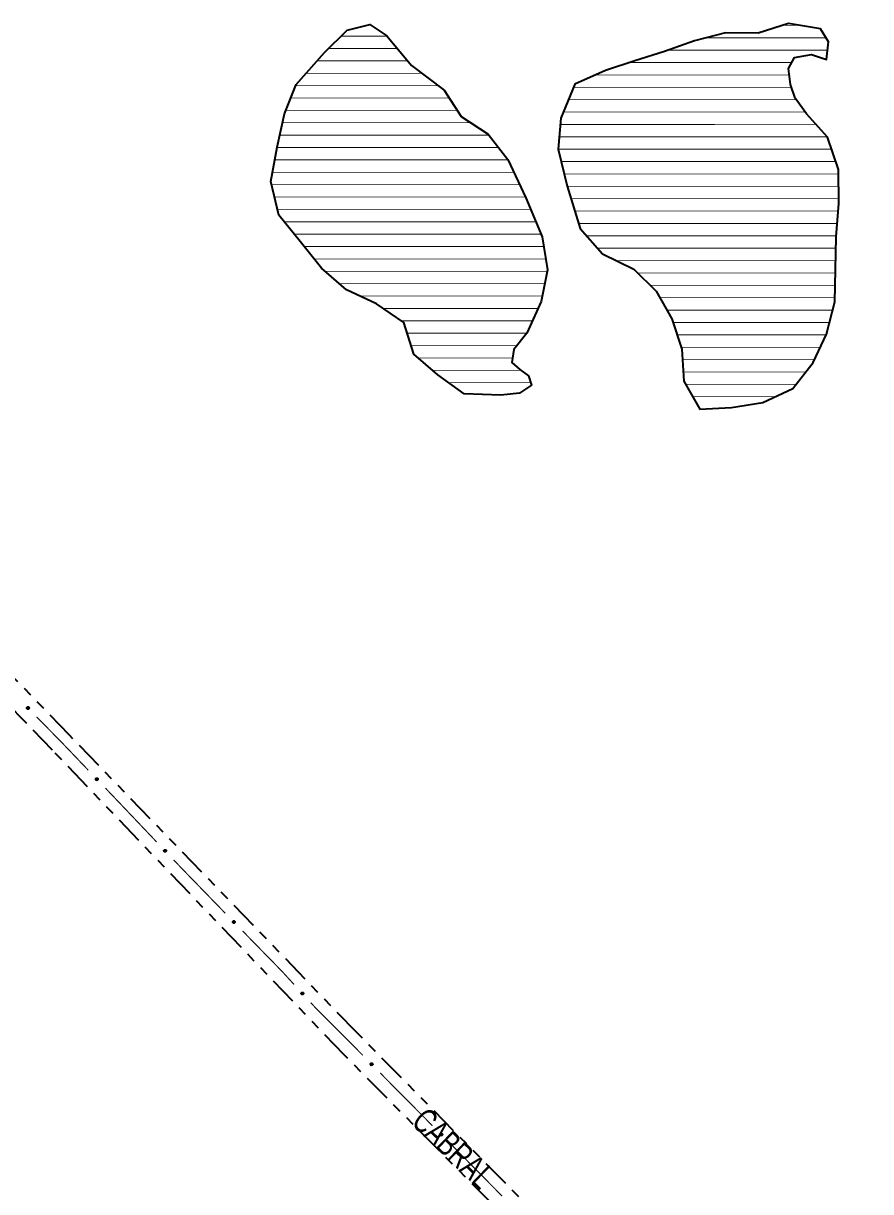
# Model space of a CAD drawing. Extents: x 209193 to 212081, y 4877574 to 4880493.
# Drawn here: x 211176.9 to 211313.9, y 4878287.9 to 4878476.6 of the extents above; entities that cross this region are included whole.
import ezdxf

# ---------------------------------------------------------------- set-up
doc = ezdxf.new("R2010")
doc.units = 0
doc.header["$LTSCALE"] = 1.5
doc.header["$MEASUREMENT"] = 0
doc.linetypes.add('TRACO_25', pattern=[8, 3, -1, 1, -1, 1, -1])
for name, color, linetype in [('HD-HACH-HIDROG', 160, 'CONTINUOUS'), ('HD-LAGOS-PERENE', 170, 'CONTINUOUS'), ('SV-EIXO-RUA-N-PAV', 6, 'CONTINUOUS'), ('SV-RUA-NAO-PAV', 7, 'CONTINUOUS'), ('SV-TXT-RUA-N-PAV', 7, 'CONTINUOUS')]:
    doc.layers.add(name, color=color, linetype=linetype)
doc.styles.add('ARIAL', font='ARIAL.SHX')

# ---------------------------------------------------------------- blocks, each defined once
blk = doc.blocks.new('*X1')
at = {"layer": 'HD-HACH-HIDROG', "const_width": 0.13}
for points in [[(211299.593671, 4878476.311156), (211302.533776, 4878476.311185)], [(211287.360715, 4878474.311), (211306.709431, 4878474.311194)], [(211281.178645, 4878472.310906), (211306.976611, 4878472.311164)], [(211274.992145, 4878470.310811), (211301.160395, 4878470.311072)], [(211269.451318, 4878468.310722), (211300.755536, 4878468.311035)], [(211265.892882, 4878466.310654), (211301.091593, 4878466.311006)], [(211265.072538, 4878464.310613), (211301.891111, 4878464.310981)], [(211264.252194, 4878462.310571), (211303.32433, 4878462.310962)], [(211263.760644, 4878460.310533), (211305.075508, 4878460.310947)], [(211263.585343, 4878458.310499), (211306.883008, 4878458.310932)], [(211263.410041, 4878456.310464), (211307.584226, 4878456.310906)], [(211263.887568, 4878454.310436), (211308.26233, 4878454.310879)], [(211264.365247, 4878452.310407), (211308.711647, 4878452.310851)], [(211264.845259, 4878450.310379), (211308.744494, 4878450.310818)], [(211265.456378, 4878448.310352), (211308.777341, 4878448.310786)], [(211266.067498, 4878446.310325), (211308.682412, 4878446.310752)], [(211266.678617, 4878444.310299), (211308.507363, 4878444.310717)], [(211267.980985, 4878442.310279), (211308.332313, 4878442.310682)], [(211269.771808, 4878440.310264), (211308.284852, 4878440.310649)], [(211272.830706, 4878438.310261), (211308.247044, 4878438.310615)], [(211276.271829, 4878436.310263), (211308.208024, 4878436.310582)], [(211278.311502, 4878434.31025), (211308.165958, 4878434.310548)], [(211279.858728, 4878432.310232), (211308.123892, 4878432.310515)], [(211280.986257, 4878430.310211), (211307.76224, 4878430.310478)], [(211281.973271, 4878428.310188), (211307.242999, 4878428.31044)], [(211282.639946, 4878426.310161), (211306.694915, 4878426.310402)], [(211283.306622, 4878424.310135), (211305.762433, 4878424.310359)], [(211283.508441, 4878422.310104), (211304.829952, 4878422.310317)], [(211283.624947, 4878420.310072), (211303.408928, 4878420.31027)], [(211284.020416, 4878418.310043), (211301.845945, 4878418.310221)], [(211285.170208, 4878416.310022), (211298.472453, 4878416.310155)]]:
    blk.add_lwpolyline(points, dxfattribs=at)
blk = doc.blocks.new('*X2')
at = {"layer": 'HD-HACH-HIDROG', "const_width": 0.13}
for points in [[(211228.328504, 4878474.580699), (211235.715456, 4878474.580773)], [(211226.272894, 4878472.580646), (211237.382136, 4878472.580757)], [(211224.407939, 4878470.580594), (211239.048816, 4878470.58074)], [(211222.63438, 4878468.580543), (211241.337388, 4878468.58073)], [(211220.94948, 4878466.580493), (211243.993016, 4878466.580724)], [(211220.163749, 4878464.580453), (211245.784843, 4878464.580709)], [(211219.378019, 4878462.580412), (211247.09002, 4878462.580689)], [(211218.838052, 4878460.580373), (211249.284108, 4878460.580678)], [(211218.398565, 4878458.580336), (211252.199718, 4878458.580674)], [(211217.960939, 4878456.580299), (211253.757984, 4878456.580656)], [(211217.596311, 4878454.580262), (211255.297685, 4878454.580639)], [(211217.231684, 4878452.580225), (211256.230457, 4878452.580615)], [(211217.078582, 4878450.580191), (211257.163228, 4878450.580592)], [(211217.54379, 4878448.580162), (211258.096, 4878448.580568)], [(211218.008998, 4878446.580134), (211258.950464, 4878446.580543)], [(211219.091701, 4878444.580112), (211259.79896, 4878444.580519)], [(211220.733224, 4878442.580095), (211260.647455, 4878442.580494)], [(211222.35718, 4878440.580078), (211261.083264, 4878440.580466)], [(211223.955325, 4878438.580061), (211261.405105, 4878438.580436)], [(211225.739748, 4878436.580046), (211261.643991, 4878436.580405)], [(211228.040896, 4878434.580036), (211261.243198, 4878434.580368)], [(211231.357734, 4878432.580036), (211260.842404, 4878432.580331)], [(211235.122163, 4878430.580041), (211260.144666, 4878430.580291)], [(211238.011058, 4878428.580037), (211259.222771, 4878428.580249)], [(211238.985409, 4878426.580014), (211258.294587, 4878426.580207)], [(211239.635024, 4878424.579987), (211256.737153, 4878424.580158)], [(211240.806237, 4878422.579966), (211256.034481, 4878422.580118)], [(211243.111638, 4878420.579956), (211257.413914, 4878420.580099)], [(211245.714291, 4878418.579949), (211258.956431, 4878418.580081)]]:
    blk.add_lwpolyline(points, dxfattribs=at)

msp = doc.modelspace()

# ---------------------------------------------------------------- linework, layer by layer
at = {"layer": 'HD-LAGOS-PERENE', "linetype": 'Continuous'}
for points in [[(211261.69, 4878436.81, 12.706267), (211260.67, 4878431.72, 12.706267), (211258.31, 4878426.6, 12.706267), (211256.240006, 4878423.941724, 12.706267), (211255.919656, 4878421.819404, 12.706267), (211257.201057, 4878420.738221, 12.706267), (211258.60259, 4878419.697083, 12.706267), (211259.08, 4878418.19, 12.706267), (211257.161013, 4878416.894018, 12.706267), (211254.11, 4878416.58, 12.706267), (211248.19, 4878416.79, 12.706267), (211243.93, 4878419.87, 12.706267), (211240.08, 4878423.21, 12.706267), (211238.43, 4878428.29, 12.706267), (211234.01, 4878431.35, 12.706267), (211229.18, 4878433.59, 12.706267), (211225.13, 4878437.11, 12.706267), (211221.71, 4878441.39, 12.706267), (211218.23, 4878445.63, 12.706267), (211216.96, 4878451.09, 12.706267), (211217.97, 4878456.63, 12.706267), (211219.15, 4878462, 12.706267), (211221.02, 4878466.76, 12.706267), (211225.606799, 4878471.932553, 12.706267), (211229.296465, 4878475.522498, 12.706267), (211232.95, 4878476.46, 12.706267), (211235.67859, 4878474.625012, 12.706267), (211239.667417, 4878469.838419, 12.706267), (211244.95, 4878465.86, 12.706267), (211247.73, 4878461.6, 12.706267), (211252.06, 4878458.76, 12.706267), (211255.27, 4878454.64, 12.706267), (211258.162066, 4878448.43891, 12.706267), (211260.83107, 4878442.147687, 12.706267)], [(211270.56, 4878439.43, 12.706267), (211275.65, 4878436.92, 12.706267), (211279.25, 4878433.39, 12.706267), (211281.77, 4878428.92, 12.706267), (211283.41, 4878424, 12.706267), (211283.71, 4878418.85, 12.706267), (211286.32, 4878414.31, 12.706267), (211291.43, 4878414.59, 12.706267), (211296.51, 4878415.39, 12.706267), (211301.33, 4878417.65, 12.706267), (211304.62, 4878421.86, 12.706267), (211306.76, 4878426.45, 12.706267), (211308.11, 4878431.65, 12.706267), (211308.22, 4878436.88, 12.706267), (211308.32, 4878442.17, 12.706267), (211308.79, 4878447.54, 12.706267), (211308.7, 4878453.02, 12.706267), (211306.92, 4878458.27, 12.706267), (211303.54, 4878462.01, 12.706267), (211301.708089, 4878464.566383, 12.706267), (211300.94, 4878466.74, 12.706267), (211300.63401, 4878469.346034, 12.706267), (211301.600682, 4878471.118265, 12.706267), (211304.339583, 4878471.6016, 12.706267), (211306.8, 4878470.8, 12.706267), (211307.132188, 4878473.64235, 12.706267), (211305.8, 4878475.75, 12.706267), (211300.62, 4878476.64, 12.706267), (211295.72, 4878475.07, 12.706267), (211290.47, 4878475.11, 12.706267), (211285.45, 4878473.82, 12.706267), (211280.61, 4878472.11, 12.706267), (211275.81, 4878470.58, 12.706267), (211271.04, 4878469.01, 12.706267), (211266.11, 4878466.84, 12.695704), (211263.85, 4878461.33, 12.706267), (211263.41, 4878456.31, 12.706267), (211264.834576, 4878450.345342, 12.706267), (211266.93165, 4878443.482189, 12.706267)]]:
    msp.add_polyline3d(points, close=True, dxfattribs=at)
at = {"layer": 'SV-EIXO-RUA-N-PAV'}
for points in [[(211177.648265, 4878366.196855), (211177.697173, 4878366.197127), (211177.739262, 4878366.187359), (211177.772022, 4878366.169108), (211177.796765, 4878366.145432), (211177.819351, 4878366.118359), (211177.8361, 4878366.086041), (211177.846744, 4878366.046052), (211177.847361, 4878365.996993), (211177.834521, 4878365.954534), (211177.818347, 4878365.92146), (211177.795144, 4878365.894237), (211177.768477, 4878365.872737), (211177.73433, 4878365.856449), (211177.693701, 4878365.846058), (211177.644355, 4878365.846632), (211177.603158, 4878365.856491), (211177.571934, 4878365.874976), (211177.544714, 4878365.898475), (211177.521987, 4878365.926391), (211177.505729, 4878365.95821), (211177.49534, 4878365.999137), (211177.496552, 4878366.047834), (211177.505916, 4878366.089035), (211177.523958, 4878366.12051), (211177.547696, 4878366.146787), (211177.574575, 4878366.169771), (211177.606362, 4878366.18796), (211177.648265, 4878366.196855)], [(211188.786396, 4878354.708682), (211188.835302, 4878354.708289), (211188.877255, 4878354.697949), (211188.909763, 4878354.679255), (211188.934183, 4878354.655245), (211188.956398, 4878354.627867), (211188.972706, 4878354.595324), (211188.982806, 4878354.555194), (211188.982755, 4878354.506131), (211188.969339, 4878354.463851), (211188.952717, 4878354.431), (211188.929146, 4878354.404095), (211188.902189, 4878354.382959), (211188.867824, 4878354.367137), (211188.827057, 4878354.3573), (211188.777723, 4878354.358544), (211188.736664, 4878354.368963), (211188.705695, 4878354.38787), (211188.678797, 4878354.411738), (211188.656452, 4878354.43996), (211188.640627, 4878354.471998), (211188.630796, 4878354.513062), (211188.63267, 4878354.561737), (211188.642594, 4878354.602808), (211188.661061, 4878354.634034), (211188.685155, 4878354.659987), (211188.712344, 4878354.682602), (211188.744375, 4878354.700358), (211188.786396, 4878354.708682)], [(211199.821648, 4878343.122758), (211199.870553, 4878343.122212), (211199.912473, 4878343.111742), (211199.944923, 4878343.092946), (211199.969268, 4878343.06886), (211199.991398, 4878343.041413), (211200.007604, 4878343.008819), (211200.017579, 4878342.968658), (211200.017375, 4878342.919596), (211200.003827, 4878342.877358), (211199.987102, 4878342.844558), (211199.963448, 4878342.817727), (211199.936425, 4878342.796675), (211199.902011, 4878342.780961), (211199.861214, 4878342.77125), (211199.811884, 4878342.772649), (211199.770857, 4878342.783195), (211199.739948, 4878342.802199), (211199.713124, 4878342.82615), (211199.690867, 4878342.854442), (211199.675142, 4878342.886529), (211199.665439, 4878342.927623), (211199.667465, 4878342.976293), (211199.677516, 4878343.017332), (211199.696082, 4878343.048501), (211199.720256, 4878343.074378), (211199.747515, 4878343.096909), (211199.779601, 4878343.114564), (211199.821648, 4878343.122758)], [(211210.942904, 4878331.622219), (211210.991812, 4878331.622347), (211211.033873, 4878331.612457), (211211.066579, 4878331.59411), (211211.091253, 4878331.570362), (211211.11376, 4878331.543223), (211211.130414, 4878331.510855), (211211.140941, 4878331.470836), (211211.141414, 4878331.421775), (211211.12845, 4878331.379354), (211211.112179, 4878331.346327), (211211.088897, 4878331.319173), (211211.062167, 4878331.29775), (211211.027973, 4878331.281563), (211210.987313, 4878331.27129), (211210.937969, 4878331.272009), (211210.896801, 4878331.281988), (211210.865632, 4878331.300564), (211210.83848, 4878331.324143), (211210.815835, 4878331.352125), (211210.79967, 4878331.383992), (211210.789401, 4878331.424949), (211210.790756, 4878331.473642), (211210.80024, 4878331.514816), (211210.818374, 4878331.546238), (211210.842189, 4878331.572446), (211210.869135, 4878331.595351), (211210.900975, 4878331.613447), (211210.942904, 4878331.622219)], [(211222.020968, 4878320.075183), (211222.069857, 4878320.07381), (211222.111594, 4878320.062634), (211222.143722, 4878320.043293), (211222.167656, 4878320.018799), (211222.18932, 4878319.990982), (211222.204974, 4878319.958119), (211222.214268, 4878319.917796), (211222.213236, 4878319.868743), (211222.198976, 4878319.82674), (211222.1817, 4878319.794228), (211222.157596, 4878319.7678), (211222.130221, 4878319.747208), (211222.095546, 4878319.732077), (211222.054591, 4878319.723057), (211222.005292, 4878319.725288), (211221.964449, 4878319.736526), (211221.933865, 4878319.75605), (211221.90745, 4878319.78045), (211221.885673, 4878319.809114), (211221.870493, 4878319.841462), (211221.861486, 4878319.882714), (211221.864333, 4878319.931343), (211221.875076, 4878319.972207), (211221.894165, 4878320.003057), (211221.918774, 4878320.028522), (211221.946409, 4878320.05059), (211221.978789, 4878320.067701), (211222.020968, 4878320.075183)], [(211233.209576, 4878308.646532), (211233.258482, 4878308.646923), (211233.300595, 4878308.637259), (211233.3334, 4878308.619088), (211233.358201, 4878308.595473), (211233.380853, 4878308.568455), (211233.397681, 4878308.536177), (211233.408423, 4878308.496215), (211233.40916, 4878308.447158), (211233.396424, 4878308.404668), (211233.380331, 4878308.371554), (211233.357195, 4878308.344275), (211233.33058, 4878308.322709), (211233.296474, 4878308.306338), (211233.25587, 4878308.295847), (211233.206523, 4878308.2963), (211233.165301, 4878308.306058), (211233.134033, 4878308.324467), (211233.106755, 4878308.347899), (211233.08396, 4878308.375759), (211233.067624, 4878308.407539), (211233.057135, 4878308.44844), (211233.058228, 4878308.49714), (211233.067491, 4878308.538364), (211233.085455, 4878308.569883), (211233.10913, 4878308.596218), (211233.135952, 4878308.619267), (211233.167694, 4878308.637534), (211233.209576, 4878308.646532)], [(211244.470593, 4878297.280783), (211244.519499, 4878297.281297), (211244.561636, 4878297.271738), (211244.594486, 4878297.25365), (211244.619347, 4878297.230097), (211244.642066, 4878297.203136), (211244.658975, 4878297.170901), (211244.669818, 4878297.130966), (211244.670677, 4878297.08191), (211244.658048, 4878297.039388), (211244.642038, 4878297.006234), (211244.618971, 4878296.978897), (211244.59241, 4878296.957264), (211244.558345, 4878296.940807), (211244.517768, 4878296.930215), (211244.468419, 4878296.930544), (211244.427174, 4878296.940199), (211244.395859, 4878296.958529), (211244.368523, 4878296.981893), (211244.345658, 4878297.009696), (211244.329242, 4878297.041434), (211244.318651, 4878297.082309), (211244.319621, 4878297.131011), (211244.328781, 4878297.172259), (211244.346666, 4878297.203822), (211244.370274, 4878297.230217), (211244.397038, 4878297.253333), (211244.428734, 4878297.27168), (211244.470593, 4878297.280783)]]:
    msp.add_lwpolyline(points, close=True, dxfattribs=at)
for points in [[(211177.502041, 4878366.066185), (211177.74734, 4878365.867231)], [(211177.505916, 4878366.089035), (211177.768477, 4878365.872737)], [(211177.516821, 4878366.101758), (211177.779337, 4878365.885288)], [(211177.523958, 4878366.12051), (211177.795144, 4878365.894237)], [(211177.53734, 4878366.131493), (211177.803649, 4878365.907271)], [(211177.547696, 4878366.146787), (211177.818347, 4878365.92146)], [(211177.564572, 4878366.156346), (211177.824218, 4878365.942795)], [(211177.574575, 4878366.169771), (211177.834521, 4878365.954534)], [(211177.593683, 4878366.175393), (211177.838042, 4878365.979342)], [(211177.606362, 4878366.18796), (211177.847361, 4878365.996993)], [(211177.62662, 4878366.190548), (211177.84324, 4878366.022717)], [(211177.648265, 4878366.196855), (211177.846744, 4878366.046052)], [(211177.674911, 4878366.195921), (211177.835938, 4878366.071025)], [(211177.697173, 4878366.197127), (211177.8361, 4878366.086041)], [(211177.72119, 4878366.191662), (211177.820817, 4878366.107822)], [(211177.739262, 4878366.187359), (211177.819351, 4878366.118359)], [(211177.49534, 4878365.999137), (211177.693701, 4878365.846058)], [(211177.496552, 4878366.047834), (211177.73433, 4878365.856449)], [(211177.499729, 4878366.021819), (211177.711517, 4878365.853066)], [(211177.505729, 4878365.95821), (211177.644355, 4878365.846632)], [(211177.506092, 4878365.976414), (211177.663259, 4878365.851552)], [(211177.517353, 4878365.939651), (211177.61891, 4878365.855794)], [(211177.521987, 4878365.926391), (211177.603158, 4878365.856491)], [(211188.630796, 4878354.513062), (211188.827057, 4878354.3573)], [(211188.63267, 4878354.561737), (211188.867824, 4878354.367137)], [(211188.635493, 4878354.535682), (211188.844966, 4878354.364065)], [(211188.638408, 4878354.580012), (211188.880979, 4878354.377741)], [(211188.640627, 4878354.471998), (211188.777723, 4878354.358544)], [(211188.641238, 4878354.490195), (211188.796692, 4878354.363207)], [(211188.642594, 4878354.602808), (211188.902189, 4878354.382959)], [(211188.651999, 4878354.453282), (211188.752405, 4878354.368052)], [(211188.653671, 4878354.615382), (211188.913219, 4878354.395361)], [(211188.656452, 4878354.43996), (211188.736664, 4878354.368963)], [(211188.661061, 4878354.634034), (211188.929146, 4878354.404095)], [(211188.674592, 4878354.644835), (211188.937828, 4878354.417012)], [(211188.685155, 4878354.659987), (211188.952717, 4878354.431)], [(211188.702159, 4878354.669315), (211188.958878, 4878354.452253)], [(211188.712344, 4878354.682602), (211188.969339, 4878354.463851)], [(211188.731527, 4878354.687964), (211188.973197, 4878354.488608)], [(211188.744375, 4878354.700358), (211188.982755, 4878354.506131)], [(211188.764667, 4878354.702669), (211188.978985, 4878354.531909)], [(211188.786396, 4878354.708682), (211188.982806, 4878354.555194)], [(211188.813027, 4878354.707385), (211188.97234, 4878354.580312)], [(211188.835302, 4878354.708289), (211188.972706, 4878354.595324)], [(211188.859243, 4878354.702498), (211188.95772, 4878354.617311)], [(211188.877255, 4878354.697949), (211188.956398, 4878354.627867)], [(211199.665439, 4878342.927623), (211199.861214, 4878342.77125)], [(211199.667465, 4878342.976293), (211199.902011, 4878342.780961)], [(211199.670206, 4878342.950229), (211199.879144, 4878342.777959)], [(211199.67326, 4878342.994549), (211199.915199, 4878342.791523)], [(211199.675142, 4878342.886529), (211199.811884, 4878342.772649)], [(211199.67581, 4878342.904724), (211199.830868, 4878342.777252)], [(211199.677516, 4878343.017332), (211199.936425, 4878342.796675)], [(211199.686455, 4878342.867777), (211199.786596, 4878342.782235)], [(211199.688633, 4878343.029871), (211199.947494, 4878342.809043)], [(211199.690867, 4878342.854442), (211199.770857, 4878342.783195)], [(211199.696082, 4878343.048501), (211199.963448, 4878342.817727)], [(211199.709646, 4878343.059259), (211199.97217, 4878342.830617)], [(211199.720256, 4878343.074378), (211199.987102, 4878342.844558)], [(211199.737289, 4878343.083653), (211199.99333, 4878342.865792)], [(211199.747515, 4878343.096909), (211200.003827, 4878342.877358)], [(211199.766714, 4878343.102211), (211200.007763, 4878342.902103)], [(211199.779601, 4878343.114564), (211200.017375, 4878342.919596)], [(211199.7999, 4878343.116813), (211200.013685, 4878342.945385)], [(211199.821648, 4878343.122758), (211200.017579, 4878342.968658)], [(211199.848275, 4878343.121378), (211200.007191, 4878342.993809)], [(211199.870553, 4878343.122212), (211200.007604, 4878343.008819)], [(211199.894475, 4878343.116346), (211199.992687, 4878343.030853)], [(211199.912473, 4878343.111742), (211199.991398, 4878343.041413)], [(211210.789401, 4878331.424949), (211210.987313, 4878331.27129)], [(211210.790756, 4878331.473642), (211211.027973, 4878331.281563)], [(211210.793856, 4878331.447618), (211211.005149, 4878331.278246)], [(211210.796298, 4878331.491977), (211211.041014, 4878331.292306)], [(211210.79967, 4878331.383992), (211210.937969, 4878331.272009)], [(211210.800086, 4878331.402195), (211210.956887, 4878331.276874)], [(211210.80024, 4878331.514816), (211211.062167, 4878331.29775)], [(211210.811182, 4878331.527507), (211211.073064, 4878331.310269)], [(211210.81124, 4878331.365399), (211210.912551, 4878331.281245)], [(211210.815835, 4878331.352125), (211210.896801, 4878331.281988)], [(211210.818374, 4878331.546238), (211211.088897, 4878331.319173)], [(211210.831788, 4878331.557182), (211211.09744, 4878331.332181)], [(211210.842189, 4878331.572446), (211211.112179, 4878331.346327)], [(211210.859093, 4878331.581955), (211211.118113, 4878331.367645)], [(211210.869135, 4878331.595351), (211211.12845, 4878331.379354)], [(211210.888259, 4878331.600917), (211211.132044, 4878331.404151)], [(211210.900975, 4878331.613447), (211211.141414, 4878331.421775)], [(211210.921241, 4878331.615975), (211211.137369, 4878331.447512)], [(211210.942904, 4878331.622219), (211211.140941, 4878331.470836)], [(211210.969547, 4878331.621207), (211211.130208, 4878331.495841)], [(211210.991812, 4878331.622347), (211211.130414, 4878331.510855)], [(211211.015813, 4878331.616813), (211211.115194, 4878331.532681)], [(211211.033873, 4878331.612457), (211211.11376, 4878331.543223)], [(211221.861486, 4878319.882714), (211222.054591, 4878319.723057)], [(211221.864333, 4878319.931343), (211222.095546, 4878319.732077)], [(211221.866634, 4878319.905236), (211222.072632, 4878319.729462)], [(211221.870436, 4878319.949499), (211222.108911, 4878319.742415)], [(211221.870493, 4878319.841462), (211222.005292, 4878319.725288)], [(211221.871468, 4878319.859643), (211222.02435, 4878319.729571)], [(211221.875076, 4878319.972207), (211222.130221, 4878319.747208)], [(211221.881488, 4878319.822522), (211221.980169, 4878319.7353)], [(211221.885673, 4878319.809114), (211221.964449, 4878319.736526)], [(211221.886403, 4878319.984556), (211222.141497, 4878319.759387)], [(211221.894165, 4878320.003057), (211222.157596, 4878319.7678)], [(211221.90791, 4878320.013585), (211222.166534, 4878319.780541)], [(211221.918774, 4878320.028522), (211222.1817, 4878319.794228)], [(211221.935961, 4878320.037509), (211222.188285, 4878319.815353)], [(211221.946409, 4878320.05059), (211222.198976, 4878319.82674)], [(211221.965696, 4878320.055567), (211222.203329, 4878319.851415)], [(211221.978789, 4878320.067701), (211222.213236, 4878319.868743)], [(211221.999123, 4878320.069606), (211222.209982, 4878319.894592)], [(211222.020968, 4878320.075183), (211222.214268, 4878319.917796)], [(211222.047568, 4878320.073353), (211222.204307, 4878319.943118)], [(211222.069857, 4878320.07381), (211222.204974, 4878319.958119)], [(211222.093677, 4878320.067542), (211222.19043, 4878319.980402)], [(211222.111594, 4878320.062634), (211222.18932, 4878319.990982)], [(211233.057135, 4878308.44844), (211233.25587, 4878308.295847)], [(211233.058228, 4878308.49714), (211233.296474, 4878308.306338)], [(211233.061468, 4878308.471133), (211233.273668, 4878308.302899)], [(211233.063672, 4878308.515504), (211233.309457, 4878308.317151)], [(211233.067491, 4878308.538364), (211233.33058, 4878308.322709)], [(211233.067624, 4878308.407539), (211233.206523, 4878308.2963)], [(211233.067942, 4878308.425744), (211233.225414, 4878308.301267)], [(211233.078365, 4878308.551114), (211233.34141, 4878308.335286)], [(211233.079294, 4878308.389008), (211233.181055, 4878308.3054)], [(211233.08396, 4878308.375759), (211233.165301, 4878308.306058)], [(211233.085455, 4878308.569883), (211233.357195, 4878308.344275)], [(211233.098811, 4878308.580899), (211233.365668, 4878308.357329)], [(211233.10913, 4878308.596218), (211233.380331, 4878308.371554)], [(211233.125982, 4878308.605818), (211233.38615, 4878308.392903)], [(211233.135952, 4878308.619267), (211233.396424, 4878308.404668)], [(211233.155046, 4878308.624936), (211233.399884, 4878308.429484)], [(211233.167694, 4878308.637534), (211233.40916, 4878308.447158)], [(211233.187946, 4878308.640171), (211233.404977, 4878308.472872)], [(211233.209576, 4878308.646532), (211233.408423, 4878308.496215)], [(211233.236224, 4878308.645663), (211233.397556, 4878308.521162)], [(211233.258482, 4878308.646923), (211233.397681, 4878308.536177)], [(211233.282513, 4878308.641517), (211233.382344, 4878308.557921)], [(211233.300595, 4878308.637259), (211233.380853, 4878308.568455)], [(211244.318651, 4878297.082309), (211244.517768, 4878296.930215)], [(211244.319621, 4878297.131011), (211244.558345, 4878296.940807)], [(211244.322927, 4878297.105013), (211244.535548, 4878296.937311)], [(211244.325019, 4878297.149389), (211244.571301, 4878296.951653)], [(211244.328781, 4878297.172259), (211244.59241, 4878296.957264)], [(211244.329242, 4878297.041434), (211244.468419, 4878296.930544)], [(211244.329514, 4878297.05964), (211244.487299, 4878296.935558)], [(211244.339622, 4878297.185036), (211244.603209, 4878296.969869)], [(211244.340958, 4878297.022933), (211244.442929, 4878296.93958)], [(211244.345658, 4878297.009696), (211244.427174, 4878296.940199)], [(211244.346666, 4878297.203822), (211244.618971, 4878296.978897)], [(211244.359994, 4878297.214872), (211244.627411, 4878296.991972)], [(211244.370274, 4878297.230217), (211244.642038, 4878297.006234)], [(211244.387102, 4878297.239859), (211244.647804, 4878297.027598)], [(211244.397038, 4878297.253333), (211244.658048, 4878297.039388)], [(211244.416118, 4878297.25905), (211244.661446, 4878297.064213)], [(211244.428734, 4878297.27168), (211244.670677, 4878297.08191)], [(211244.44898, 4878297.274368), (211244.66643, 4878297.107614)], [(211244.470593, 4878297.280783), (211244.669818, 4878297.130966)], [(211244.497244, 4878297.27998), (211244.658887, 4878297.155885)], [(211244.519499, 4878297.281297), (211244.658975, 4878297.170901)], [(211244.543543, 4878297.275951), (211244.643584, 4878297.192606)], [(211244.561636, 4878297.271738), (211244.642066, 4878297.203136)]]:
    msp.add_lwpolyline(points, dxfattribs=at)
at = {"layer": 'SV-EIXO-RUA-N-PAV', "const_width": 0.18}
for points in [[(211179.072446, 4878364.590869), (211182.577371, 4878361.024989)], [(211182.577371, 4878361.024989), (211183.136519, 4878360.456117)], [(211183.136519, 4878360.456117), (211187.423717, 4878355.974046)], [(211190.188607, 4878353.083479), (211191.571053, 4878351.638195)], [(211191.571053, 4878351.638195), (211192.245182, 4878350.933424)], [(211192.245182, 4878350.933424), (211198.46292, 4878344.392363)], [(211201.218787, 4878341.493191), (211201.907753, 4878340.768398)], [(211201.907753, 4878340.768398), (211202.595935, 4878340.044431)], [(211202.595935, 4878340.044431), (211209.567513, 4878332.873665)], [(211212.362379, 4878330.012072), (211218.652434, 4878323.575053)], [(211218.652434, 4878323.575053), (211218.701707, 4878323.524629)], [(211218.701707, 4878323.524629), (211220.68388, 4878321.367558)], [(211223.390381, 4878318.422248), (211224.067006, 4878317.685921)], [(211224.067006, 4878317.685921), (211224.332517, 4878317.396983)], [(211224.332517, 4878317.396983), (211230.419006, 4878311.310493)], [(211230.419006, 4878311.310493), (211230.791387, 4878310.938113)], [(211230.791387, 4878310.938113), (211231.826769, 4878309.889869)], [(211234.637683, 4878307.044037), (211237.448597, 4878304.198204)], [(211237.448597, 4878304.198204), (211237.457272, 4878304.189422)], [(211237.457272, 4878304.189422), (211243.084671, 4878298.520645)], [(211245.902719, 4878295.681877), (211248.016254, 4878293.5528)], [(211248.016254, 4878293.5528), (211248.718891, 4878292.844997)], [(211248.718891, 4878292.844997), (211254.346278, 4878287.155084)]]:
    msp.add_lwpolyline(points, dxfattribs=at)
at = {"layer": 'SV-RUA-NAO-PAV', "linetype": 'TRACO_25'}
for points in [[(211313.920941, 4878226.531046, 13.122553), (211271.78675, 4878272.097608, 13.191418), (211230.819566, 4878313.608761, 13.260283), (211184.4, 4878361.61, 13.709798), (211144.339334, 4878402.971887, 13.709798), (211132.37, 4878415.33, 13.033735), (211121.79, 4878425.14, 12.959791), (211111.96, 4878433.59, 12.463307), (211104.92, 4878438.47, 11.956261), (211103.3, 4878440.36, 11.829498), (211103.35, 4878444.07, 11.776681)], [(211310.573332, 4878224.177414, 12.965148), (211269.566742, 4878268.927474, 13.309472), (211228.789538, 4878309.978612, 13.40785), (211181.65, 4878359.19, 13.667544), (211176.616757, 4878364.399475, 13.667544), (211139.458806, 4878402.858454, 12.885846), (211129.67, 4878412.99, 12.885846), (211118.69, 4878423.32, 12.716831), (211108.8, 4878431.78, 12.568942), (211103.19, 4878435.42, 12.135839), (211100.38, 4878434.12, 11.956261)]]:
    msp.add_polyline3d(points, dxfattribs=at)

# ---------------------------------------------------------------- block references
at = {"layer": 'HD-LAGOS-PERENE'}
for name in ['*X1', '*X2']:
    msp.add_blockref(name, (0, 0), dxfattribs=at)

# ---------------------------------------------------------------- texts
at = {"layer": 'SV-TXT-RUA-N-PAV', "style": 'ARIAL', "width": 0.7}
msp.add_text('CABRAL', height=4, rotation=316, dxfattribs=at).set_placement((211239.478803, 4878298.896105))

doc.saveas('drawing.dxf')
